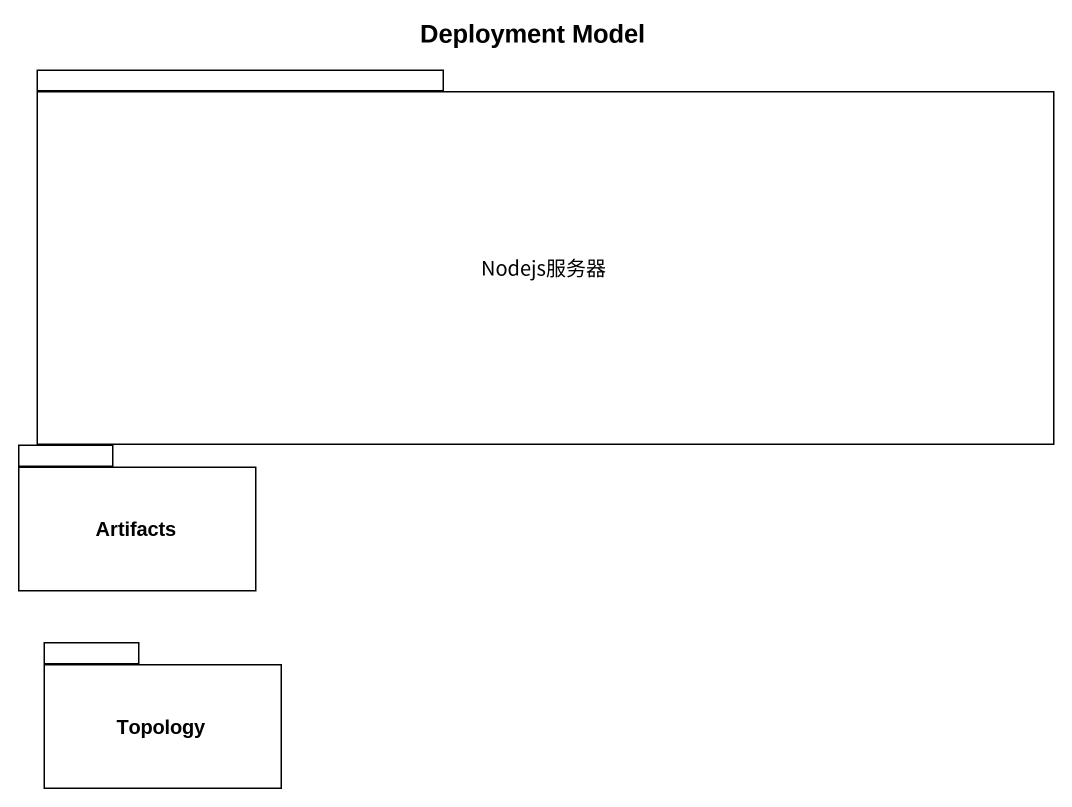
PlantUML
@startuml
title Deployment Model
package Nodejs服务器 {
}
package Artifacts {
}
package Topology {
}
@enduml
